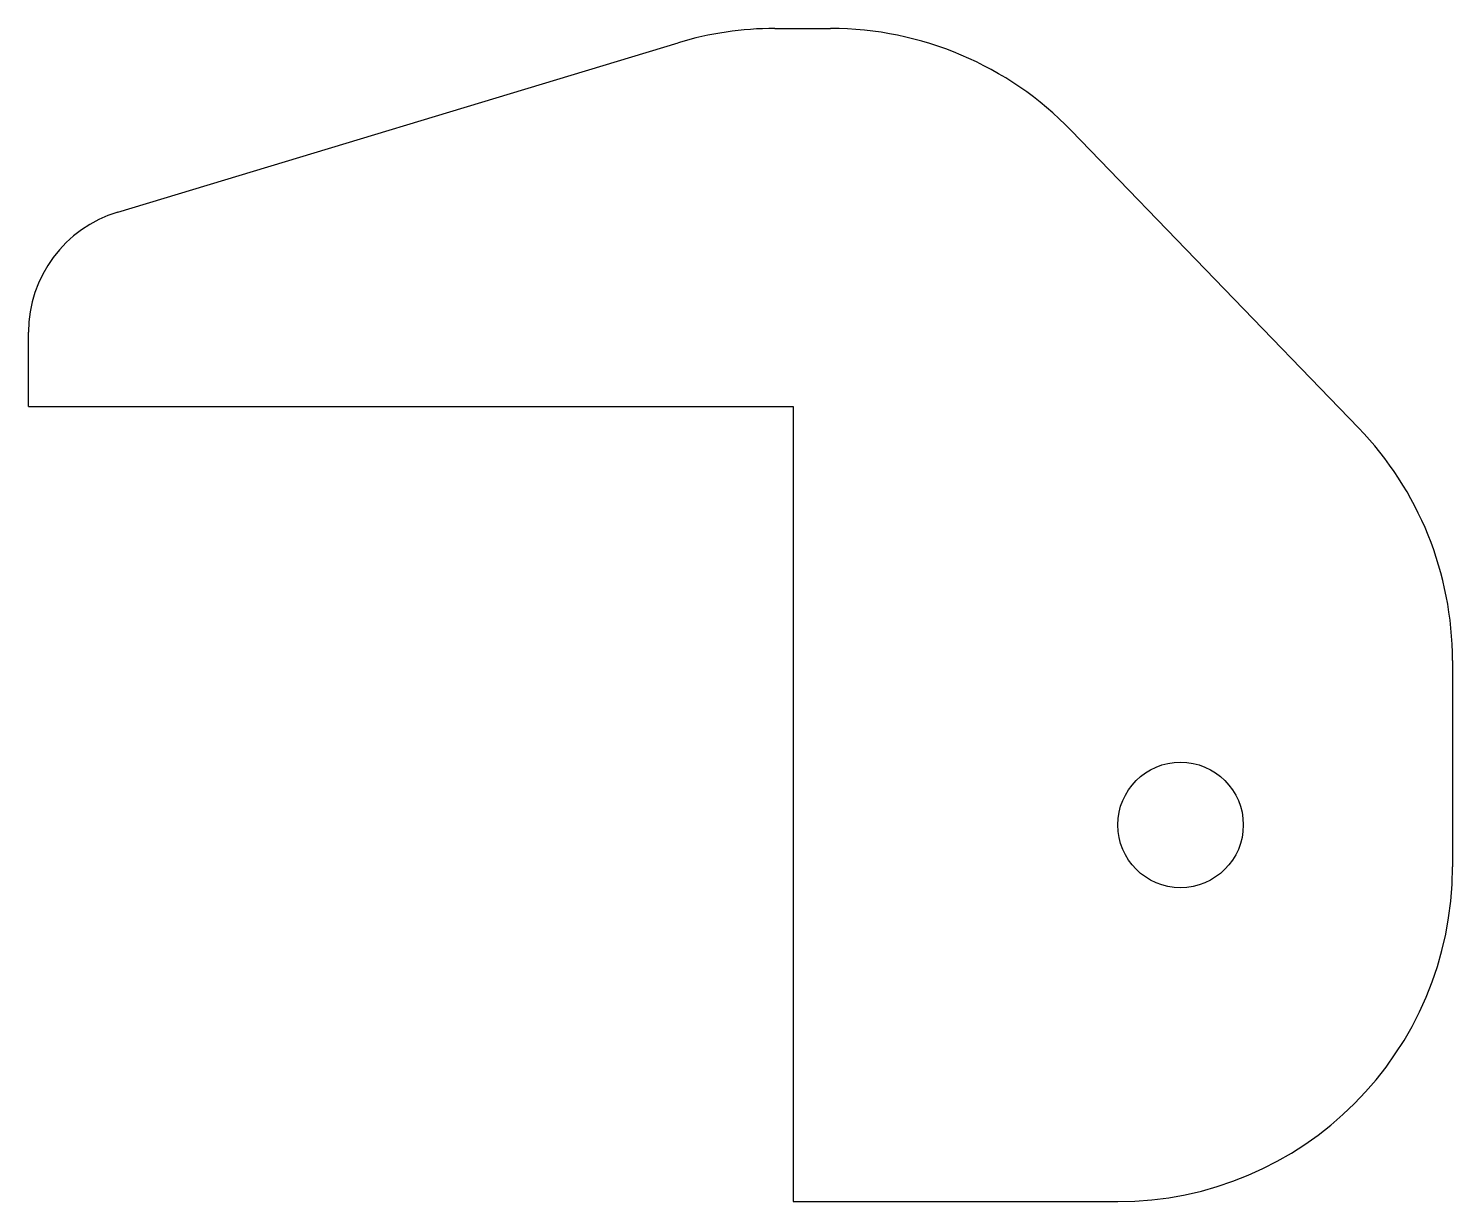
# Model space of a CAD drawing. Extents: x 99 to 269, y 89 to 229.
import ezdxf

# ---------------------------------------------------------------- set-up
doc = ezdxf.new("R2010")
doc.units = 0
doc.layers.get('0').update_dxf_attribs({"linetype": 'CONTINUOUS'})

msp = doc.modelspace()

# ---------------------------------------------------------------- linework, layer by layer
for p, q in [((188.06, 228.91), (194.71, 228.91)), ((109.52, 206.97), (176.49, 227.2)), ((257.8, 181.19), (223.47, 216.71)), ((98.86, 183.74), (98.86, 192.61)), ((98.86, 183.74), (190.22, 183.74)), ((190.22, 183.74), (190.22, 88.74)), ((269.03, 153.39), (269.03, 128.74)), ((190.22, 88.74), (229.03, 88.74))]:
    msp.add_line(p, q)
msp.add_circle((236.53, 133.74), 7.5)
for centre, radius, start, end in [((188.06, 188.91), 40, 90, 106.8101), ((194.71, 188.91), 40, 44.022, 90), ((113.86, 192.61), 15, 106.8101, 180), ((229.03, 153.39), 40, 0, 44.022), ((229.03, 128.74), 40, 270, 0)]:
    msp.add_arc(centre, radius, start, end)

doc.saveas('drawing.dxf')
